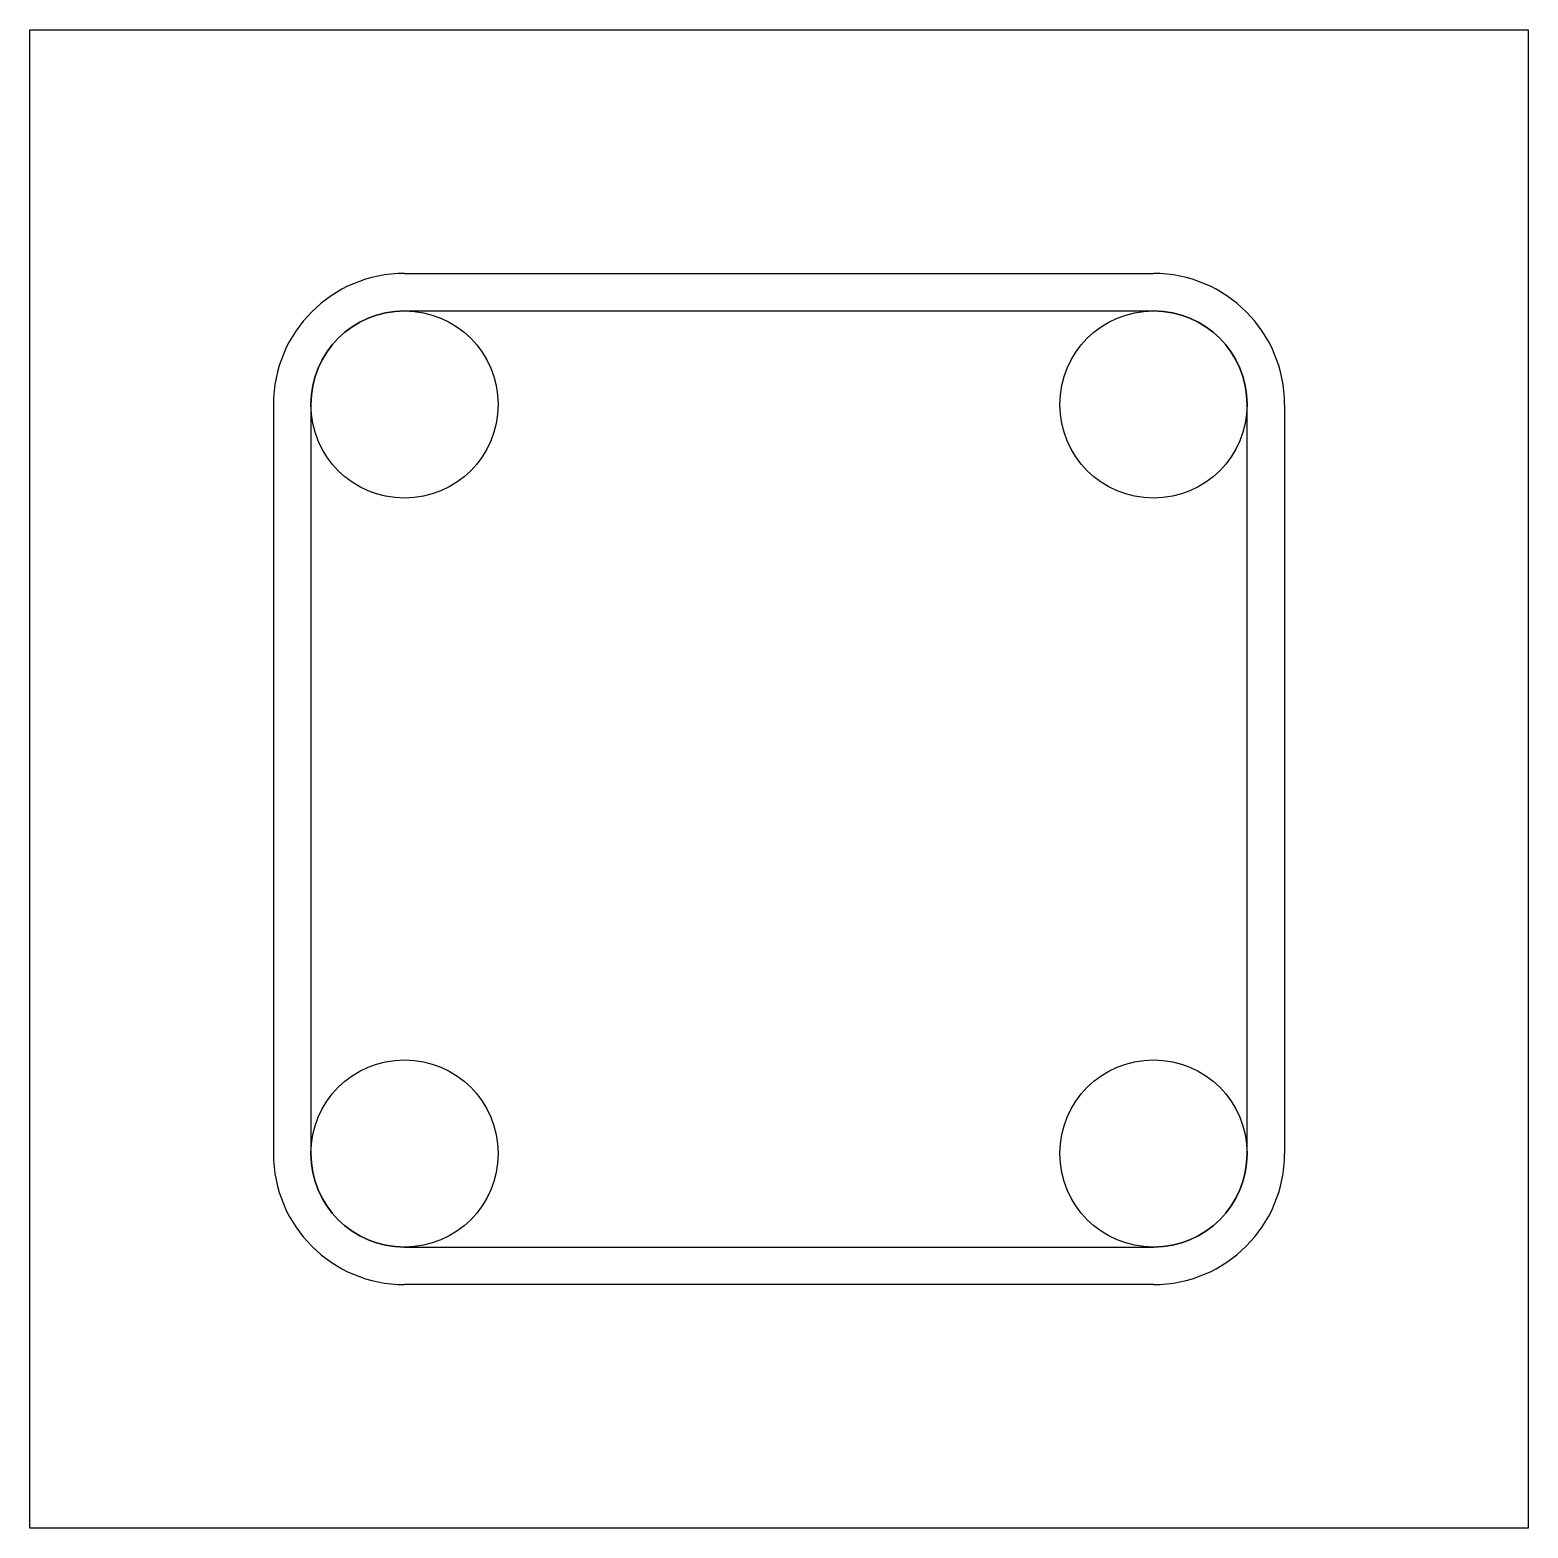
# Model space of a CAD drawing. Header units: millimetres. Extents: x 10 to 10.8, y 10 to 10.8.
import ezdxf

# ---------------------------------------------------------------- set-up
doc = ezdxf.new("R2010")
doc.units = ezdxf.units.MM
for name, color, linetype in [('Column2', 31, 'Continuous'), ('Reinforcenment', 130, 'Continuous'), ('Stirups', 70, 'Continuous')]:
    doc.layers.add(name, color=color, linetype=linetype)
pattern_1 = [(0, (0, 0), (0, 6.985), [5.08, -1.905]), (90, (0, 0), (-6.985, 4e-16), [5.08, -1.905])]

msp = doc.modelspace()

# ---------------------------------------------------------------- hatches: boundary and pattern name
at = {"layer": 'Column2'}
h = msp.add_hatch(dxfattribs=at)
h.set_pattern_fill('ANGLE', color=256)
h.set_pattern_definition(pattern_1)
h.paths.add_polyline_path([(10.8, 10.8), (10, 10.8), (10, 10), (10.8, 10)])
h.paths.add_polyline_path([(10.6, 10.67, -0.414214), (10.67, 10.6), (10.67, 10.2, -0.414214), (10.6, 10.13), (10.2, 10.13, -0.414214), (10.13, 10.2), (10.13, 10.6, -0.414214), (10.2, 10.67)], flags=16)
h.paths.add_polyline_path([(10.6, 10.65, -0.414214), (10.65, 10.6), (10.65, 10.2, -0.414214), (10.6, 10.15), (10.2, 10.15, -0.414214), (10.15, 10.2), (10.15, 10.6, -0.414214), (10.2, 10.65)], flags=0)
h.paths.add_polyline_path([(10.25, 10.6, -1), (10.15, 10.6, -1)], flags=0)
h.paths.add_polyline_path([(10.65, 10.2, -1), (10.55, 10.2, -1)], flags=0)
h.paths.add_polyline_path([(10.65, 10.6, -1), (10.55, 10.6, -0.414214), (10.6, 10.65), (10.2, 10.65, -0.414214), (10.25, 10.6, -1), (10.15, 10.6), (10.15, 10.2, -1), (10.25, 10.2, -0.414214), (10.2, 10.15), (10.6, 10.15, -0.414214), (10.55, 10.2, -1), (10.65, 10.2)], flags=0)
h = msp.add_hatch(dxfattribs=at)
h.set_pattern_fill('ANGLE', color=256)
h.set_pattern_definition(pattern_1)
h.paths.add_polyline_path([(10.8, 10.8), (10, 10.8), (10, 10), (10.8, 10)])
h.paths.add_polyline_path([(10.13, 10.6, -0.414214), (10.2, 10.67), (10.6, 10.67, -0.414214), (10.67, 10.6), (10.67, 10.2, -0.414214), (10.6, 10.13), (10.2, 10.13, -0.414214), (10.13, 10.2)], flags=16)
h.paths.add_polyline_path([(10.15, 10.6, -0.414214), (10.2, 10.65), (10.6, 10.65, -0.414214), (10.65, 10.6), (10.65, 10.2, -0.414214), (10.6, 10.15), (10.2, 10.15, -0.414214), (10.15, 10.2)], flags=0)
h.paths.add_polyline_path([(10.15, 10.6, -1), (10.25, 10.6, -1)], flags=0)
h.paths.add_polyline_path([(10.65, 10.2, -1), (10.55, 10.2, -1)], flags=0)
h.paths.add_polyline_path([(10.65, 10.6, -1), (10.55, 10.6, -0.414214), (10.6, 10.65), (10.2, 10.65, -0.414214), (10.25, 10.6, -1), (10.15, 10.6), (10.15, 10.2, -1), (10.25, 10.2, -0.414214), (10.2, 10.15), (10.6, 10.15, -0.414214), (10.55, 10.2, -1), (10.65, 10.2)], flags=0)
h = msp.add_hatch(dxfattribs=at)
h.set_pattern_fill('ANGLE', color=256)
h.set_pattern_definition(pattern_1)
h.paths.add_polyline_path([(10.65, 10.6, -1), (10.55, 10.6, -0.414214), (10.6, 10.65), (10.2, 10.65, -0.414214), (10.25, 10.6, -1), (10.15, 10.6), (10.15, 10.2, -1), (10.25, 10.2, -0.414214), (10.2, 10.15), (10.6, 10.15, -0.414214), (10.55, 10.2, -1), (10.65, 10.2)])
h = msp.add_hatch(dxfattribs=at)
h.set_pattern_fill('ANGLE', color=256)
h.set_pattern_definition(pattern_1)
h.paths.add_polyline_path([(10.65, 10.6, -1), (10.55, 10.6, -0.414214), (10.6, 10.65), (10.2, 10.65, -0.414214), (10.25, 10.6, -1), (10.15, 10.6), (10.15, 10.2, -1), (10.25, 10.2, -0.414214), (10.2, 10.15), (10.6, 10.15, -0.414214), (10.55, 10.2, -1), (10.65, 10.2)])
at = {"layer": 'Reinforcenment'}
h = msp.add_hatch(dxfattribs=at)
h.set_pattern_fill('ANGLE', color=256)
h.set_pattern_definition(pattern_1)
h.paths.add_polyline_path([(10.25, 10.6, 1), (10.15, 10.6, 1)])
h.paths.add_polyline_path([(10.65, 10.6, 1), (10.55, 10.6, 1)])
h.paths.add_polyline_path([(10.55, 10.2, 1), (10.65, 10.2, 1)])
h.paths.add_polyline_path([(10.15, 10.2, 1), (10.25, 10.2, 1)])
h = msp.add_hatch(dxfattribs=at)
h.set_pattern_fill('ANGLE', color=256)
h.set_pattern_definition(pattern_1)
h.paths.add_polyline_path([(10.65, 10.6, 1), (10.55, 10.6, 1)])
h.paths.add_polyline_path([(10.15, 10.6, 1), (10.25, 10.6, 1)])
h.paths.add_polyline_path([(10.25, 10.2, 1), (10.15, 10.2, 1)])
h.paths.add_polyline_path([(10.65, 10.2, 1), (10.55, 10.2, 1)])
at = {"layer": 'Stirups'}
h = msp.add_hatch(dxfattribs=at)
h.set_pattern_fill('ANGLE', color=256)
h.set_pattern_definition(pattern_1)
h.paths.add_polyline_path([(10.67, 10.6, 0.414214), (10.6, 10.67), (10.2, 10.67, 0.414214), (10.13, 10.6), (10.13, 10.2, 0.414214), (10.2, 10.13), (10.6, 10.13, 0.414214), (10.67, 10.2)])
h.paths.add_polyline_path([(10.65, 10.2, -0.414214), (10.6, 10.15), (10.2, 10.15, -0.414214), (10.15, 10.2), (10.15, 10.6, -0.414214), (10.2, 10.65), (10.6, 10.65, -0.414214), (10.65, 10.6)], flags=16)
h = msp.add_hatch(dxfattribs=at)
h.set_pattern_fill('ANGLE', color=256)
h.set_pattern_definition(pattern_1)
h.paths.add_polyline_path([(10.6, 10.67), (10.2, 10.67, 0.414214), (10.13, 10.6), (10.13, 10.2, 0.414214), (10.2, 10.13), (10.6, 10.13, 0.414214), (10.67, 10.2), (10.67, 10.6, 0.414214)])
h.paths.add_polyline_path([(10.2, 10.65), (10.6, 10.65, -0.414214), (10.65, 10.6), (10.65, 10.2, -0.414214), (10.6, 10.15), (10.2, 10.15, -0.414214), (10.15, 10.2), (10.15, 10.6, -0.414214)], flags=16)
h.paths.add_polyline_path([(10.25, 10.6, -1), (10.15, 10.6, -1)], flags=0)
h.paths.add_polyline_path([(10.65, 10.2, -1), (10.55, 10.2, -1)], flags=0)

# ---------------------------------------------------------------- linework, layer by layer
at = {"layer": 'Column2'}
for p, q in [((10, 10), (10, 10.8)), ((10, 10.8), (10.8, 10.8)), ((10.8, 10.8), (10.8, 10)), ((10.8, 10), (10, 10))]:
    msp.add_line(p, q, dxfattribs=at)
at = {"layer": 'Reinforcenment'}
for centre in [(10.2, 10.6), (10.6, 10.6), (10.2, 10.2), (10.6, 10.2)]:
    msp.add_circle(centre, 0.05, dxfattribs=at)
at = {"layer": 'Stirups'}
for p, q in [((10.2, 10.67), (10.6, 10.67)), ((10.2, 10.65), (10.6, 10.65)), ((10.13, 10.6), (10.13, 10.2)), ((10.15, 10.6), (10.15, 10.2)), ((10.65, 10.2), (10.65, 10.6)), ((10.67, 10.6), (10.67, 10.2)), ((10.2, 10.15), (10.6, 10.15)), ((10.6, 10.13), (10.2, 10.13))]:
    msp.add_line(p, q, dxfattribs=at)
for centre, radius, start, end in [((10.2, 10.6), 0.07, 90, 180), ((10.6, 10.6), 0.07, 0, 90), ((10.2, 10.6), 0.05, 90, 180), ((10.6, 10.6), 0.05, 0, 90), ((10.2, 10.2), 0.07, 180, 270), ((10.2, 10.2), 0.05, 180, 270), ((10.6, 10.2), 0.05, 270, 0), ((10.6, 10.2), 0.07, 270, 360)]:
    msp.add_arc(centre, radius, start, end, dxfattribs=at)

doc.saveas('drawing.dxf')
